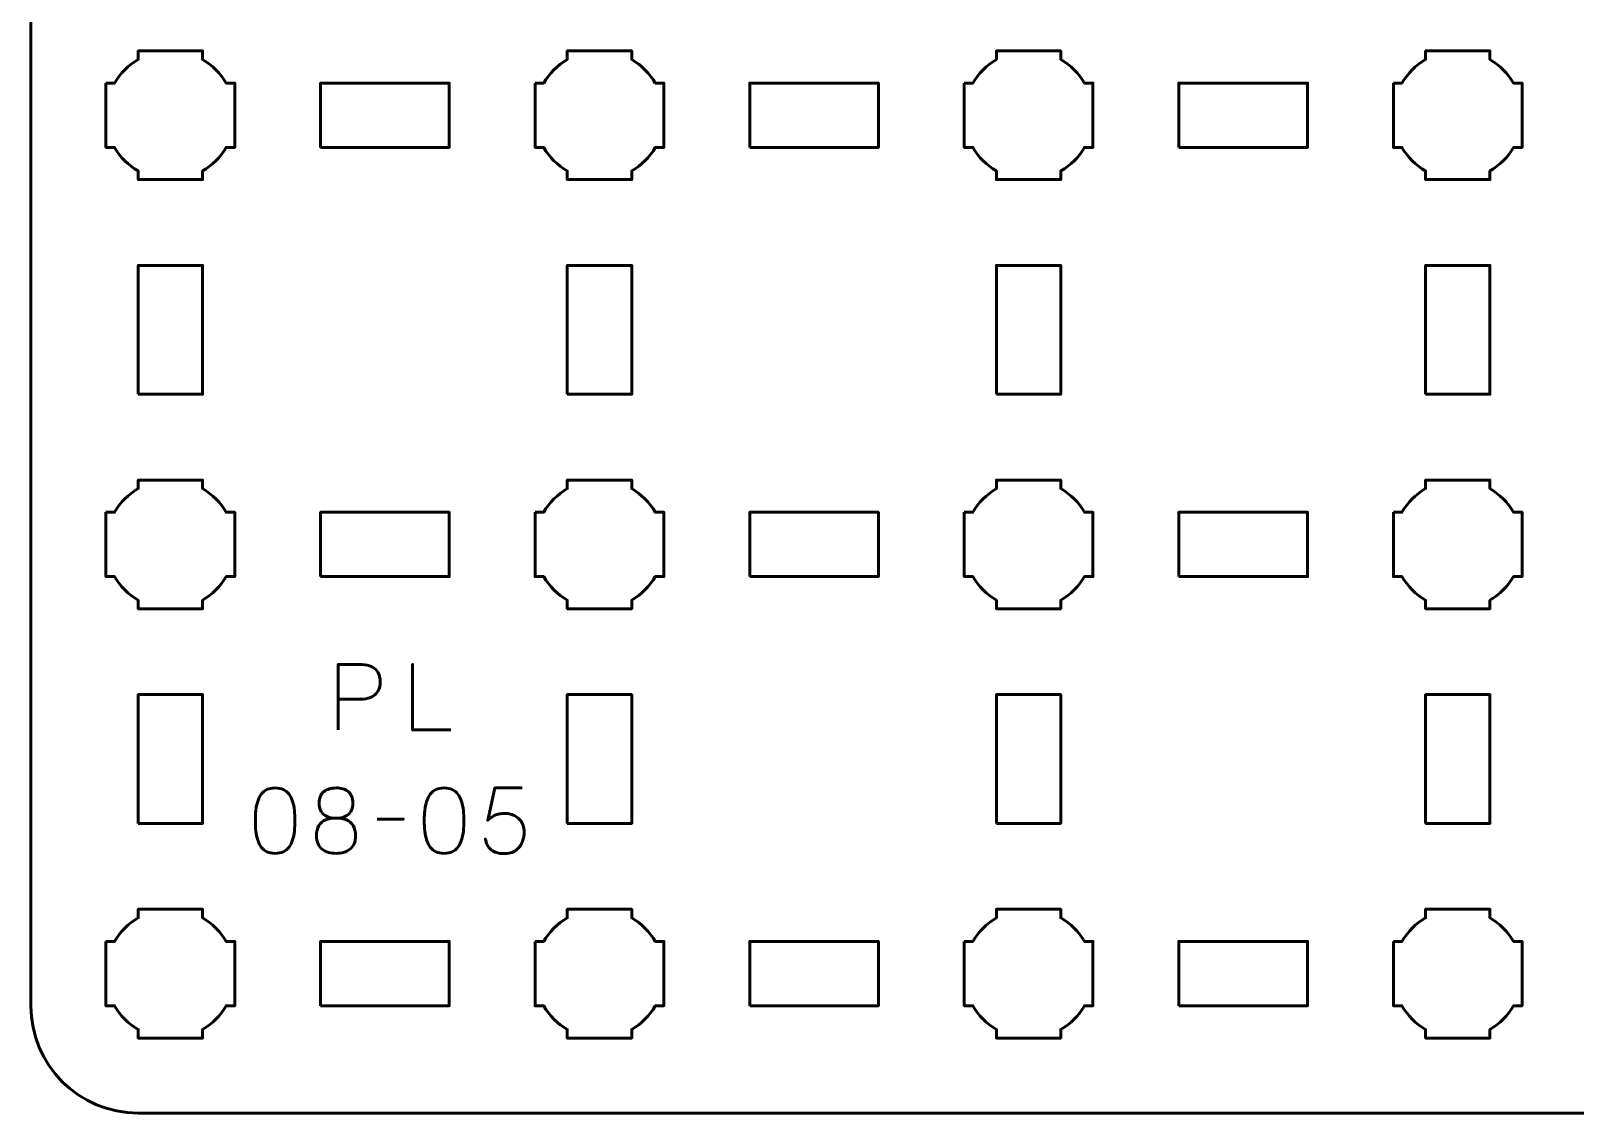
# Model space of a CAD drawing. Header units: centimetres. Extents: x -18.1 to -2.9, y -19.5 to -10.2.
# Drawn here: x -18.15 to -10.95, y -19.5 to -14.46 of the extents above; entities that cross this region are included whole.
import ezdxf

# ---------------------------------------------------------------- set-up
doc = ezdxf.new("R2010")
doc.units = ezdxf.units.CM
doc.header["$MEASUREMENT"] = 0
doc.layers.add('Layer 1', color=7, linetype='Continuous')

msp = doc.modelspace()

# ---------------------------------------------------------------- linework, layer by layer
at = {"layer": 'Layer 1', "color": 250, "lineweight": 53}
for points in [[(-16.8, -15), (-16.2, -15), (-16.2, -14.7), (-16.8, -14.7), (-16.8, -15)], [(-14.8, -15), (-14.2, -15), (-14.2, -14.7), (-14.8, -14.7), (-14.8, -15)], [(-12.8, -15), (-12.2, -15), (-12.2, -14.7), (-12.8, -14.7), (-12.8, -15)], [(-17.65, -16.15), (-17.35, -16.15), (-17.35, -15.55), (-17.65, -15.55), (-17.65, -16.15)], [(-15.65, -16.15), (-15.35, -16.15), (-15.35, -15.55), (-15.65, -15.55), (-15.65, -16.15)], [(-13.65, -16.15), (-13.35, -16.15), (-13.35, -15.55), (-13.65, -15.55), (-13.65, -16.15)], [(-11.65, -16.15), (-11.35, -16.15), (-11.35, -15.55), (-11.65, -15.55), (-11.65, -16.15)], [(-16.8, -17), (-16.2, -17), (-16.2, -16.7), (-16.8, -16.7), (-16.8, -17)], [(-14.8, -17), (-14.2, -17), (-14.2, -16.7), (-14.8, -16.7), (-14.8, -17)], [(-12.8, -17), (-12.2, -17), (-12.2, -16.7), (-12.8, -16.7), (-12.8, -17)], [(-17.65, -18.15), (-17.35, -18.15), (-17.35, -17.55), (-17.65, -17.55), (-17.65, -18.15)], [(-15.65, -18.15), (-15.35, -18.15), (-15.35, -17.55), (-15.65, -17.55), (-15.65, -18.15)], [(-13.65, -18.15), (-13.35, -18.15), (-13.35, -17.55), (-13.65, -17.55), (-13.65, -18.15)], [(-11.65, -18.15), (-11.35, -18.15), (-11.35, -17.55), (-11.65, -17.55), (-11.65, -18.15)], [(-16.8, -19), (-16.2, -19), (-16.2, -18.7), (-16.8, -18.7), (-16.8, -19)], [(-14.8, -19), (-14.2, -19), (-14.2, -18.7), (-14.8, -18.7), (-14.8, -19)], [(-12.8, -19), (-12.2, -19), (-12.2, -18.7), (-12.8, -18.7), (-12.8, -19)]]:
    msp.add_lwpolyline(points, close=True, dxfattribs=at)
msp.add_open_spline([(-18.15, -19), (-18.15, -19), (-18.15, -10.7), (-18.15, -10.7), (-18.15, -10.7), (-18.15, -10.42391), (-17.92609, -10.2), (-17.65, -10.2), (-17.65, -10.2), (-17.65, -10.2), (-3.35, -10.2), (-3.35, -10.2), (-3.35, -10.2), (-3.07391, -10.2), (-2.85, -10.42391), (-2.85, -10.7), (-2.85, -10.7), (-2.85, -10.7), (-2.85, -19), (-2.85, -19), (-2.85, -19), (-2.85, -19.27609), (-3.07391, -19.5), (-3.35, -19.5), (-3.35, -19.5), (-3.35, -19.5), (-17.65, -19.5), (-17.65, -19.5), (-17.65, -19.5), (-17.92609, -19.5), (-18.15, -19.27609), (-18.15, -19)], degree=3, knots=[0, 0, 0, 0, 0.125, 0.125, 0.125, 0.125, 0.25, 0.25, 0.25, 0.25, 0.375, 0.375, 0.375, 0.375, 0.5, 0.5, 0.5, 0.5, 0.625, 0.625, 0.625, 0.625, 0.75, 0.75, 0.75, 0.75, 0.875, 0.875, 0.875, 0.875, 1, 1, 1, 1], dxfattribs=at)
at = {"layer": 'Layer 1', "lineweight": 53}
for points in [[(-17.8, -14.7), (-17.8, -14.7), (-17.75985, -14.7), (-17.75985, -14.7), (-17.75985, -14.7), (-17.7335, -14.65447), (-17.69553, -14.6165), (-17.65, -14.59015), (-17.65, -14.59015), (-17.65, -14.59015), (-17.65, -14.55), (-17.65, -14.55), (-17.65, -14.55), (-17.65, -14.55), (-17.5, -14.55), (-17.5, -14.55), (-17.5, -14.55), (-17.5, -14.55), (-17.35, -14.55), (-17.35, -14.55), (-17.35, -14.55), (-17.35, -14.55), (-17.35, -14.59015), (-17.35, -14.59015), (-17.35, -14.59015), (-17.30447, -14.6165), (-17.2665, -14.65447), (-17.24015, -14.7), (-17.24015, -14.7), (-17.24015, -14.7), (-17.2, -14.7), (-17.2, -14.7), (-17.2, -14.7), (-17.2, -14.7), (-17.2, -14.85), (-17.2, -14.85), (-17.2, -14.85), (-17.2, -14.85), (-17.2, -15), (-17.2, -15), (-17.2, -15), (-17.2, -15), (-17.24015, -15), (-17.24015, -15), (-17.24015, -15), (-17.2665, -15.04553), (-17.30447, -15.0835), (-17.35, -15.10985), (-17.35, -15.10985), (-17.35, -15.10985), (-17.35, -15.15), (-17.35, -15.15), (-17.35, -15.15), (-17.35, -15.15), (-17.5, -15.15), (-17.5, -15.15), (-17.5, -15.15), (-17.5, -15.15), (-17.65, -15.15), (-17.65, -15.15), (-17.65, -15.15), (-17.65, -15.15), (-17.65, -15.10985), (-17.65, -15.10985), (-17.65, -15.10985), (-17.69553, -15.0835), (-17.7335, -15.04553), (-17.75985, -15), (-17.75985, -15), (-17.75985, -15), (-17.8, -15), (-17.8, -15), (-17.8, -15), (-17.8, -15), (-17.8, -14.85), (-17.8, -14.85), (-17.8, -14.85), (-17.8, -14.85), (-17.8, -14.7), (-17.8, -14.7)], [(-15.8, -14.7), (-15.8, -14.7), (-15.75985, -14.7), (-15.75985, -14.7), (-15.75985, -14.7), (-15.7335, -14.65447), (-15.69553, -14.6165), (-15.65, -14.59015), (-15.65, -14.59015), (-15.65, -14.59015), (-15.65, -14.55), (-15.65, -14.55), (-15.65, -14.55), (-15.65, -14.55), (-15.5, -14.55), (-15.5, -14.55), (-15.5, -14.55), (-15.5, -14.55), (-15.35, -14.55), (-15.35, -14.55), (-15.35, -14.55), (-15.35, -14.55), (-15.35, -14.59015), (-15.35, -14.59015), (-15.35, -14.59015), (-15.30447, -14.6165), (-15.2665, -14.65447), (-15.24015, -14.7), (-15.24015, -14.7), (-15.24015, -14.7), (-15.2, -14.7), (-15.2, -14.7), (-15.2, -14.7), (-15.2, -14.7), (-15.2, -14.85), (-15.2, -14.85), (-15.2, -14.85), (-15.2, -14.85), (-15.2, -15), (-15.2, -15), (-15.2, -15), (-15.2, -15), (-15.24015, -15), (-15.24015, -15), (-15.24015, -15), (-15.2665, -15.04553), (-15.30447, -15.0835), (-15.35, -15.10985), (-15.35, -15.10985), (-15.35, -15.10985), (-15.35, -15.15), (-15.35, -15.15), (-15.35, -15.15), (-15.35, -15.15), (-15.5, -15.15), (-15.5, -15.15), (-15.5, -15.15), (-15.5, -15.15), (-15.65, -15.15), (-15.65, -15.15), (-15.65, -15.15), (-15.65, -15.15), (-15.65, -15.10985), (-15.65, -15.10985), (-15.65, -15.10985), (-15.69553, -15.0835), (-15.7335, -15.04553), (-15.75985, -15), (-15.75985, -15), (-15.75985, -15), (-15.8, -15), (-15.8, -15), (-15.8, -15), (-15.8, -15), (-15.8, -14.85), (-15.8, -14.85), (-15.8, -14.85), (-15.8, -14.85), (-15.8, -14.7), (-15.8, -14.7)], [(-13.8, -14.7), (-13.8, -14.7), (-13.75985, -14.7), (-13.75985, -14.7), (-13.75985, -14.7), (-13.7335, -14.65447), (-13.69553, -14.6165), (-13.65, -14.59015), (-13.65, -14.59015), (-13.65, -14.59015), (-13.65, -14.55), (-13.65, -14.55), (-13.65, -14.55), (-13.65, -14.55), (-13.5, -14.55), (-13.5, -14.55), (-13.5, -14.55), (-13.5, -14.55), (-13.35, -14.55), (-13.35, -14.55), (-13.35, -14.55), (-13.35, -14.55), (-13.35, -14.59015), (-13.35, -14.59015), (-13.35, -14.59015), (-13.30447, -14.6165), (-13.2665, -14.65447), (-13.24015, -14.7), (-13.24015, -14.7), (-13.24015, -14.7), (-13.2, -14.7), (-13.2, -14.7), (-13.2, -14.7), (-13.2, -14.7), (-13.2, -14.85), (-13.2, -14.85), (-13.2, -14.85), (-13.2, -14.85), (-13.2, -15), (-13.2, -15), (-13.2, -15), (-13.2, -15), (-13.24015, -15), (-13.24015, -15), (-13.24015, -15), (-13.2665, -15.04553), (-13.30447, -15.0835), (-13.35, -15.10985), (-13.35, -15.10985), (-13.35, -15.10985), (-13.35, -15.15), (-13.35, -15.15), (-13.35, -15.15), (-13.35, -15.15), (-13.5, -15.15), (-13.5, -15.15), (-13.5, -15.15), (-13.5, -15.15), (-13.65, -15.15), (-13.65, -15.15), (-13.65, -15.15), (-13.65, -15.15), (-13.65, -15.10985), (-13.65, -15.10985), (-13.65, -15.10985), (-13.69553, -15.0835), (-13.7335, -15.04553), (-13.75985, -15), (-13.75985, -15), (-13.75985, -15), (-13.8, -15), (-13.8, -15), (-13.8, -15), (-13.8, -15), (-13.8, -14.85), (-13.8, -14.85), (-13.8, -14.85), (-13.8, -14.85), (-13.8, -14.7), (-13.8, -14.7)], [(-11.8, -14.7), (-11.8, -14.7), (-11.75985, -14.7), (-11.75985, -14.7), (-11.75985, -14.7), (-11.7335, -14.65447), (-11.69553, -14.6165), (-11.65, -14.59015), (-11.65, -14.59015), (-11.65, -14.59015), (-11.65, -14.55), (-11.65, -14.55), (-11.65, -14.55), (-11.65, -14.55), (-11.5, -14.55), (-11.5, -14.55), (-11.5, -14.55), (-11.5, -14.55), (-11.35, -14.55), (-11.35, -14.55), (-11.35, -14.55), (-11.35, -14.55), (-11.35, -14.59015), (-11.35, -14.59015), (-11.35, -14.59015), (-11.30447, -14.6165), (-11.2665, -14.65447), (-11.24015, -14.7), (-11.24015, -14.7), (-11.24015, -14.7), (-11.2, -14.7), (-11.2, -14.7), (-11.2, -14.7), (-11.2, -14.7), (-11.2, -14.85), (-11.2, -14.85), (-11.2, -14.85), (-11.2, -14.85), (-11.2, -15), (-11.2, -15), (-11.2, -15), (-11.2, -15), (-11.24015, -15), (-11.24015, -15), (-11.24015, -15), (-11.2665, -15.04553), (-11.30447, -15.0835), (-11.35, -15.10985), (-11.35, -15.10985), (-11.35, -15.10985), (-11.35, -15.15), (-11.35, -15.15), (-11.35, -15.15), (-11.35, -15.15), (-11.5, -15.15), (-11.5, -15.15), (-11.5, -15.15), (-11.5, -15.15), (-11.65, -15.15), (-11.65, -15.15), (-11.65, -15.15), (-11.65, -15.15), (-11.65, -15.10985), (-11.65, -15.10985), (-11.65, -15.10985), (-11.69553, -15.0835), (-11.7335, -15.04553), (-11.75985, -15), (-11.75985, -15), (-11.75985, -15), (-11.8, -15), (-11.8, -15), (-11.8, -15), (-11.8, -15), (-11.8, -14.85), (-11.8, -14.85), (-11.8, -14.85), (-11.8, -14.85), (-11.8, -14.7), (-11.8, -14.7)], [(-17.8, -16.7), (-17.8, -16.7), (-17.75985, -16.7), (-17.75985, -16.7), (-17.75985, -16.7), (-17.7335, -16.65447), (-17.69553, -16.6165), (-17.65, -16.59015), (-17.65, -16.59015), (-17.65, -16.59015), (-17.65, -16.55), (-17.65, -16.55), (-17.65, -16.55), (-17.65, -16.55), (-17.5, -16.55), (-17.5, -16.55), (-17.5, -16.55), (-17.5, -16.55), (-17.35, -16.55), (-17.35, -16.55), (-17.35, -16.55), (-17.35, -16.55), (-17.35, -16.59015), (-17.35, -16.59015), (-17.35, -16.59015), (-17.30447, -16.6165), (-17.2665, -16.65447), (-17.24015, -16.7), (-17.24015, -16.7), (-17.24015, -16.7), (-17.2, -16.7), (-17.2, -16.7), (-17.2, -16.7), (-17.2, -16.7), (-17.2, -16.85), (-17.2, -16.85), (-17.2, -16.85), (-17.2, -16.85), (-17.2, -17), (-17.2, -17), (-17.2, -17), (-17.2, -17), (-17.24015, -17), (-17.24015, -17), (-17.24015, -17), (-17.2665, -17.04553), (-17.30447, -17.0835), (-17.35, -17.10985), (-17.35, -17.10985), (-17.35, -17.10985), (-17.35, -17.15), (-17.35, -17.15), (-17.35, -17.15), (-17.35, -17.15), (-17.5, -17.15), (-17.5, -17.15), (-17.5, -17.15), (-17.5, -17.15), (-17.65, -17.15), (-17.65, -17.15), (-17.65, -17.15), (-17.65, -17.15), (-17.65, -17.10985), (-17.65, -17.10985), (-17.65, -17.10985), (-17.69553, -17.0835), (-17.7335, -17.04553), (-17.75985, -17), (-17.75985, -17), (-17.75985, -17), (-17.8, -17), (-17.8, -17), (-17.8, -17), (-17.8, -17), (-17.8, -16.85), (-17.8, -16.85), (-17.8, -16.85), (-17.8, -16.85), (-17.8, -16.7), (-17.8, -16.7)], [(-15.8, -16.7), (-15.8, -16.7), (-15.75985, -16.7), (-15.75985, -16.7), (-15.75985, -16.7), (-15.7335, -16.65447), (-15.69553, -16.6165), (-15.65, -16.59015), (-15.65, -16.59015), (-15.65, -16.59015), (-15.65, -16.55), (-15.65, -16.55), (-15.65, -16.55), (-15.65, -16.55), (-15.5, -16.55), (-15.5, -16.55), (-15.5, -16.55), (-15.5, -16.55), (-15.35, -16.55), (-15.35, -16.55), (-15.35, -16.55), (-15.35, -16.55), (-15.35, -16.59015), (-15.35, -16.59015), (-15.35, -16.59015), (-15.30447, -16.6165), (-15.2665, -16.65447), (-15.24015, -16.7), (-15.24015, -16.7), (-15.24015, -16.7), (-15.2, -16.7), (-15.2, -16.7), (-15.2, -16.7), (-15.2, -16.7), (-15.2, -16.85), (-15.2, -16.85), (-15.2, -16.85), (-15.2, -16.85), (-15.2, -17), (-15.2, -17), (-15.2, -17), (-15.2, -17), (-15.24015, -17), (-15.24015, -17), (-15.24015, -17), (-15.2665, -17.04553), (-15.30447, -17.0835), (-15.35, -17.10985), (-15.35, -17.10985), (-15.35, -17.10985), (-15.35, -17.15), (-15.35, -17.15), (-15.35, -17.15), (-15.35, -17.15), (-15.5, -17.15), (-15.5, -17.15), (-15.5, -17.15), (-15.5, -17.15), (-15.65, -17.15), (-15.65, -17.15), (-15.65, -17.15), (-15.65, -17.15), (-15.65, -17.10985), (-15.65, -17.10985), (-15.65, -17.10985), (-15.69553, -17.0835), (-15.7335, -17.04553), (-15.75985, -17), (-15.75985, -17), (-15.75985, -17), (-15.8, -17), (-15.8, -17), (-15.8, -17), (-15.8, -17), (-15.8, -16.85), (-15.8, -16.85), (-15.8, -16.85), (-15.8, -16.85), (-15.8, -16.7), (-15.8, -16.7)], [(-13.8, -16.7), (-13.8, -16.7), (-13.75985, -16.7), (-13.75985, -16.7), (-13.75985, -16.7), (-13.7335, -16.65447), (-13.69553, -16.6165), (-13.65, -16.59015), (-13.65, -16.59015), (-13.65, -16.59015), (-13.65, -16.55), (-13.65, -16.55), (-13.65, -16.55), (-13.65, -16.55), (-13.5, -16.55), (-13.5, -16.55), (-13.5, -16.55), (-13.5, -16.55), (-13.35, -16.55), (-13.35, -16.55), (-13.35, -16.55), (-13.35, -16.55), (-13.35, -16.59015), (-13.35, -16.59015), (-13.35, -16.59015), (-13.30447, -16.6165), (-13.2665, -16.65447), (-13.24015, -16.7), (-13.24015, -16.7), (-13.24015, -16.7), (-13.2, -16.7), (-13.2, -16.7), (-13.2, -16.7), (-13.2, -16.7), (-13.2, -16.85), (-13.2, -16.85), (-13.2, -16.85), (-13.2, -16.85), (-13.2, -17), (-13.2, -17), (-13.2, -17), (-13.2, -17), (-13.24015, -17), (-13.24015, -17), (-13.24015, -17), (-13.2665, -17.04553), (-13.30447, -17.0835), (-13.35, -17.10985), (-13.35, -17.10985), (-13.35, -17.10985), (-13.35, -17.15), (-13.35, -17.15), (-13.35, -17.15), (-13.35, -17.15), (-13.5, -17.15), (-13.5, -17.15), (-13.5, -17.15), (-13.5, -17.15), (-13.65, -17.15), (-13.65, -17.15), (-13.65, -17.15), (-13.65, -17.15), (-13.65, -17.10985), (-13.65, -17.10985), (-13.65, -17.10985), (-13.69553, -17.0835), (-13.7335, -17.04553), (-13.75985, -17), (-13.75985, -17), (-13.75985, -17), (-13.8, -17), (-13.8, -17), (-13.8, -17), (-13.8, -17), (-13.8, -16.85), (-13.8, -16.85), (-13.8, -16.85), (-13.8, -16.85), (-13.8, -16.7), (-13.8, -16.7)], [(-11.8, -16.7), (-11.8, -16.7), (-11.75985, -16.7), (-11.75985, -16.7), (-11.75985, -16.7), (-11.7335, -16.65447), (-11.69553, -16.6165), (-11.65, -16.59015), (-11.65, -16.59015), (-11.65, -16.59015), (-11.65, -16.55), (-11.65, -16.55), (-11.65, -16.55), (-11.65, -16.55), (-11.5, -16.55), (-11.5, -16.55), (-11.5, -16.55), (-11.5, -16.55), (-11.35, -16.55), (-11.35, -16.55), (-11.35, -16.55), (-11.35, -16.55), (-11.35, -16.59015), (-11.35, -16.59015), (-11.35, -16.59015), (-11.30447, -16.6165), (-11.2665, -16.65447), (-11.24015, -16.7), (-11.24015, -16.7), (-11.24015, -16.7), (-11.2, -16.7), (-11.2, -16.7), (-11.2, -16.7), (-11.2, -16.7), (-11.2, -16.85), (-11.2, -16.85), (-11.2, -16.85), (-11.2, -16.85), (-11.2, -17), (-11.2, -17), (-11.2, -17), (-11.2, -17), (-11.24015, -17), (-11.24015, -17), (-11.24015, -17), (-11.2665, -17.04553), (-11.30447, -17.0835), (-11.35, -17.10985), (-11.35, -17.10985), (-11.35, -17.10985), (-11.35, -17.15), (-11.35, -17.15), (-11.35, -17.15), (-11.35, -17.15), (-11.5, -17.15), (-11.5, -17.15), (-11.5, -17.15), (-11.5, -17.15), (-11.65, -17.15), (-11.65, -17.15), (-11.65, -17.15), (-11.65, -17.15), (-11.65, -17.10985), (-11.65, -17.10985), (-11.65, -17.10985), (-11.69553, -17.0835), (-11.7335, -17.04553), (-11.75985, -17), (-11.75985, -17), (-11.75985, -17), (-11.8, -17), (-11.8, -17), (-11.8, -17), (-11.8, -17), (-11.8, -16.85), (-11.8, -16.85), (-11.8, -16.85), (-11.8, -16.85), (-11.8, -16.7), (-11.8, -16.7)], [(-17.8, -18.7), (-17.8, -18.7), (-17.75985, -18.7), (-17.75985, -18.7), (-17.75985, -18.7), (-17.7335, -18.65447), (-17.69553, -18.6165), (-17.65, -18.59015), (-17.65, -18.59015), (-17.65, -18.59015), (-17.65, -18.55), (-17.65, -18.55), (-17.65, -18.55), (-17.65, -18.55), (-17.5, -18.55), (-17.5, -18.55), (-17.5, -18.55), (-17.5, -18.55), (-17.35, -18.55), (-17.35, -18.55), (-17.35, -18.55), (-17.35, -18.55), (-17.35, -18.59015), (-17.35, -18.59015), (-17.35, -18.59015), (-17.30447, -18.6165), (-17.2665, -18.65447), (-17.24015, -18.7), (-17.24015, -18.7), (-17.24015, -18.7), (-17.2, -18.7), (-17.2, -18.7), (-17.2, -18.7), (-17.2, -18.7), (-17.2, -18.85), (-17.2, -18.85), (-17.2, -18.85), (-17.2, -18.85), (-17.2, -19), (-17.2, -19), (-17.2, -19), (-17.2, -19), (-17.24015, -19), (-17.24015, -19), (-17.24015, -19), (-17.2665, -19.04553), (-17.30447, -19.0835), (-17.35, -19.10985), (-17.35, -19.10985), (-17.35, -19.10985), (-17.35, -19.15), (-17.35, -19.15), (-17.35, -19.15), (-17.35, -19.15), (-17.5, -19.15), (-17.5, -19.15), (-17.5, -19.15), (-17.5, -19.15), (-17.65, -19.15), (-17.65, -19.15), (-17.65, -19.15), (-17.65, -19.15), (-17.65, -19.10985), (-17.65, -19.10985), (-17.65, -19.10985), (-17.69553, -19.0835), (-17.7335, -19.04553), (-17.75985, -19), (-17.75985, -19), (-17.75985, -19), (-17.8, -19), (-17.8, -19), (-17.8, -19), (-17.8, -19), (-17.8, -18.85), (-17.8, -18.85), (-17.8, -18.85), (-17.8, -18.85), (-17.8, -18.7), (-17.8, -18.7)], [(-15.8, -18.7), (-15.8, -18.7), (-15.75985, -18.7), (-15.75985, -18.7), (-15.75985, -18.7), (-15.7335, -18.65447), (-15.69553, -18.6165), (-15.65, -18.59015), (-15.65, -18.59015), (-15.65, -18.59015), (-15.65, -18.55), (-15.65, -18.55), (-15.65, -18.55), (-15.65, -18.55), (-15.5, -18.55), (-15.5, -18.55), (-15.5, -18.55), (-15.5, -18.55), (-15.35, -18.55), (-15.35, -18.55), (-15.35, -18.55), (-15.35, -18.55), (-15.35, -18.59015), (-15.35, -18.59015), (-15.35, -18.59015), (-15.30447, -18.6165), (-15.2665, -18.65447), (-15.24015, -18.7), (-15.24015, -18.7), (-15.24015, -18.7), (-15.2, -18.7), (-15.2, -18.7), (-15.2, -18.7), (-15.2, -18.7), (-15.2, -18.85), (-15.2, -18.85), (-15.2, -18.85), (-15.2, -18.85), (-15.2, -19), (-15.2, -19), (-15.2, -19), (-15.2, -19), (-15.24015, -19), (-15.24015, -19), (-15.24015, -19), (-15.2665, -19.04553), (-15.30447, -19.0835), (-15.35, -19.10985), (-15.35, -19.10985), (-15.35, -19.10985), (-15.35, -19.15), (-15.35, -19.15), (-15.35, -19.15), (-15.35, -19.15), (-15.5, -19.15), (-15.5, -19.15), (-15.5, -19.15), (-15.5, -19.15), (-15.65, -19.15), (-15.65, -19.15), (-15.65, -19.15), (-15.65, -19.15), (-15.65, -19.10985), (-15.65, -19.10985), (-15.65, -19.10985), (-15.69553, -19.0835), (-15.7335, -19.04553), (-15.75985, -19), (-15.75985, -19), (-15.75985, -19), (-15.8, -19), (-15.8, -19), (-15.8, -19), (-15.8, -19), (-15.8, -18.85), (-15.8, -18.85), (-15.8, -18.85), (-15.8, -18.85), (-15.8, -18.7), (-15.8, -18.7)], [(-13.8, -18.7), (-13.8, -18.7), (-13.75985, -18.7), (-13.75985, -18.7), (-13.75985, -18.7), (-13.7335, -18.65447), (-13.69553, -18.6165), (-13.65, -18.59015), (-13.65, -18.59015), (-13.65, -18.59015), (-13.65, -18.55), (-13.65, -18.55), (-13.65, -18.55), (-13.65, -18.55), (-13.5, -18.55), (-13.5, -18.55), (-13.5, -18.55), (-13.5, -18.55), (-13.35, -18.55), (-13.35, -18.55), (-13.35, -18.55), (-13.35, -18.55), (-13.35, -18.59015), (-13.35, -18.59015), (-13.35, -18.59015), (-13.30447, -18.6165), (-13.2665, -18.65447), (-13.24015, -18.7), (-13.24015, -18.7), (-13.24015, -18.7), (-13.2, -18.7), (-13.2, -18.7), (-13.2, -18.7), (-13.2, -18.7), (-13.2, -18.85), (-13.2, -18.85), (-13.2, -18.85), (-13.2, -18.85), (-13.2, -19), (-13.2, -19), (-13.2, -19), (-13.2, -19), (-13.24015, -19), (-13.24015, -19), (-13.24015, -19), (-13.2665, -19.04553), (-13.30447, -19.0835), (-13.35, -19.10985), (-13.35, -19.10985), (-13.35, -19.10985), (-13.35, -19.15), (-13.35, -19.15), (-13.35, -19.15), (-13.35, -19.15), (-13.5, -19.15), (-13.5, -19.15), (-13.5, -19.15), (-13.5, -19.15), (-13.65, -19.15), (-13.65, -19.15), (-13.65, -19.15), (-13.65, -19.15), (-13.65, -19.10985), (-13.65, -19.10985), (-13.65, -19.10985), (-13.69553, -19.0835), (-13.7335, -19.04553), (-13.75985, -19), (-13.75985, -19), (-13.75985, -19), (-13.8, -19), (-13.8, -19), (-13.8, -19), (-13.8, -19), (-13.8, -18.85), (-13.8, -18.85), (-13.8, -18.85), (-13.8, -18.85), (-13.8, -18.7), (-13.8, -18.7)], [(-11.8, -18.7), (-11.8, -18.7), (-11.75985, -18.7), (-11.75985, -18.7), (-11.75985, -18.7), (-11.7335, -18.65447), (-11.69553, -18.6165), (-11.65, -18.59015), (-11.65, -18.59015), (-11.65, -18.59015), (-11.65, -18.55), (-11.65, -18.55), (-11.65, -18.55), (-11.65, -18.55), (-11.5, -18.55), (-11.5, -18.55), (-11.5, -18.55), (-11.5, -18.55), (-11.35, -18.55), (-11.35, -18.55), (-11.35, -18.55), (-11.35, -18.55), (-11.35, -18.59015), (-11.35, -18.59015), (-11.35, -18.59015), (-11.30447, -18.6165), (-11.2665, -18.65447), (-11.24015, -18.7), (-11.24015, -18.7), (-11.24015, -18.7), (-11.2, -18.7), (-11.2, -18.7), (-11.2, -18.7), (-11.2, -18.7), (-11.2, -18.85), (-11.2, -18.85), (-11.2, -18.85), (-11.2, -18.85), (-11.2, -19), (-11.2, -19), (-11.2, -19), (-11.2, -19), (-11.24015, -19), (-11.24015, -19), (-11.24015, -19), (-11.2665, -19.04553), (-11.30447, -19.0835), (-11.35, -19.10985), (-11.35, -19.10985), (-11.35, -19.10985), (-11.35, -19.15), (-11.35, -19.15), (-11.35, -19.15), (-11.35, -19.15), (-11.5, -19.15), (-11.5, -19.15), (-11.5, -19.15), (-11.5, -19.15), (-11.65, -19.15), (-11.65, -19.15), (-11.65, -19.15), (-11.65, -19.15), (-11.65, -19.10985), (-11.65, -19.10985), (-11.65, -19.10985), (-11.69553, -19.0835), (-11.7335, -19.04553), (-11.75985, -19), (-11.75985, -19), (-11.75985, -19), (-11.8, -19), (-11.8, -19), (-11.8, -19), (-11.8, -19), (-11.8, -18.85), (-11.8, -18.85), (-11.8, -18.85), (-11.8, -18.85), (-11.8, -18.7), (-11.8, -18.7)]]:
    msp.add_open_spline(points, degree=3, knots=[0, 0, 0, 0, 0.05, 0.05, 0.05, 0.05, 0.1, 0.1, 0.1, 0.1, 0.15, 0.15, 0.15, 0.15, 0.2, 0.2, 0.2, 0.2, 0.25, 0.25, 0.25, 0.25, 0.3, 0.3, 0.3, 0.3, 0.35, 0.35, 0.35, 0.35, 0.4, 0.4, 0.4, 0.4, 0.45, 0.45, 0.45, 0.45, 0.5, 0.5, 0.5, 0.5, 0.55, 0.55, 0.55, 0.55, 0.6, 0.6, 0.6, 0.6, 0.65, 0.65, 0.65, 0.65, 0.7, 0.7, 0.7, 0.7, 0.75, 0.75, 0.75, 0.75, 0.8, 0.8, 0.8, 0.8, 0.85, 0.85, 0.85, 0.85, 0.9, 0.9, 0.9, 0.9, 0.95, 0.95, 0.95, 0.95, 1, 1, 1, 1], dxfattribs=at)
at = {"layer": 'Layer 1', "color": 5, "lineweight": 53}
for points, knots in [([(-16.71763, -17.71432), (-16.71763, -17.71432), (-16.71763, -17.4091), (-16.71763, -17.4091), (-16.71763, -17.4091), (-16.71763, -17.4091), (-16.62026, -17.4091), (-16.62026, -17.4091), (-16.62026, -17.4091), (-16.60079, -17.40917), (-16.58478, -17.41136), (-16.57215, -17.41559), (-16.57215, -17.41559), (-16.55959, -17.41975), (-16.54971, -17.42554), (-16.54258, -17.43288), (-16.54258, -17.43288), (-16.53546, -17.44014), (-16.53038, -17.44847), (-16.52727, -17.45785), (-16.52727, -17.45785), (-16.52424, -17.46724), (-16.52248, -17.47704), (-16.52205, -17.48742), (-16.52205, -17.48742), (-16.52156, -17.49779), (-16.52276, -17.50795), (-16.52558, -17.51782), (-16.52558, -17.51782), (-16.52847, -17.5277), (-16.53334, -17.53666), (-16.54033, -17.54471), (-16.54033, -17.54471), (-16.54724, -17.55275), (-16.55662, -17.55917), (-16.56841, -17.5639), (-16.56841, -17.5639), (-16.58019, -17.56869), (-16.59479, -17.57109), (-16.61222, -17.57123), (-16.61222, -17.57123), (-16.61222, -17.57123), (-16.71763, -17.57123), (-16.71763, -17.57123), (-16.71763, -17.57123), (-16.71763, -17.57123), (-16.61222, -17.57123), (-16.61222, -17.57123), (-16.61222, -17.57123), (-16.59515, -17.57109), (-16.58068, -17.56869), (-16.56897, -17.5639), (-16.56897, -17.5639), (-16.55719, -17.55917), (-16.5478, -17.55275), (-16.54075, -17.54471), (-16.54075, -17.54471), (-16.53376, -17.53666), (-16.52875, -17.5277), (-16.52579, -17.51782), (-16.52579, -17.51782), (-16.52283, -17.50795), (-16.52156, -17.49779), (-16.52205, -17.48742), (-16.52205, -17.48742), (-16.52248, -17.47704), (-16.52424, -17.46724), (-16.52741, -17.45785), (-16.52741, -17.45785), (-16.53052, -17.44847), (-16.53574, -17.44014), (-16.54287, -17.43288), (-16.54287, -17.43288), (-16.55006, -17.42554), (-16.55994, -17.41975), (-16.5725, -17.41559), (-16.5725, -17.41559), (-16.58513, -17.41136), (-16.601, -17.40917), (-16.62026, -17.4091), (-16.62026, -17.4091), (-16.62026, -17.4091), (-16.71763, -17.4091), (-16.71763, -17.4091), (-16.71763, -17.4091), (-16.71763, -17.4091), (-16.71763, -17.71432), (-16.71763, -17.71432)], [0, 0, 0, 0, 0.0454545, 0.0454545, 0.0454545, 0.0454545, 0.0909091, 0.0909091, 0.0909091, 0.0909091, 0.1363636, 0.1363636, 0.1363636, 0.1363636, 0.1818182, 0.1818182, 0.1818182, 0.1818182, 0.2272727, 0.2272727, 0.2272727, 0.2272727, 0.2727273, 0.2727273, 0.2727273, 0.2727273, 0.3181818, 0.3181818, 0.3181818, 0.3181818, 0.3636364, 0.3636364, 0.3636364, 0.3636364, 0.4090909, 0.4090909, 0.4090909, 0.4090909, 0.4545455, 0.4545455, 0.4545455, 0.4545455, 0.5, 0.5, 0.5, 0.5, 0.5454545, 0.5454545, 0.5454545, 0.5454545, 0.5909091, 0.5909091, 0.5909091, 0.5909091, 0.6363636, 0.6363636, 0.6363636, 0.6363636, 0.6818182, 0.6818182, 0.6818182, 0.6818182, 0.7272727, 0.7272727, 0.7272727, 0.7272727, 0.7727273, 0.7727273, 0.7727273, 0.7727273, 0.8181818, 0.8181818, 0.8181818, 0.8181818, 0.8636364, 0.8636364, 0.8636364, 0.8636364, 0.9090909, 0.9090909, 0.9090909, 0.9090909, 0.9545455, 0.9545455, 0.9545455, 0.9545455, 1, 1, 1, 1]), ([(-16.19313, -17.71432), (-16.19313, -17.71432), (-16.37135, -17.71432), (-16.37135, -17.71432), (-16.37135, -17.71432), (-16.37135, -17.71432), (-16.37135, -17.4091), (-16.37135, -17.4091), (-16.37135, -17.4091), (-16.37135, -17.4091), (-16.37135, -17.71432), (-16.37135, -17.71432), (-16.37135, -17.71432), (-16.37135, -17.71432), (-16.19313, -17.71432), (-16.19313, -17.71432)], [0, 0, 0, 0, 0.25, 0.25, 0.25, 0.25, 0.5, 0.5, 0.5, 0.5, 0.75, 0.75, 0.75, 0.75, 1, 1, 1, 1]), ([(-17.01163, -18.28963), (-16.99682, -18.28956), (-16.98405, -18.28695), (-16.97339, -18.28187), (-16.97339, -18.28187), (-16.96281, -18.27679), (-16.95399, -18.26952), (-16.94694, -18.26028), (-16.94694, -18.26028), (-16.93995, -18.25097), (-16.93445, -18.23996), (-16.93036, -18.22726), (-16.93036, -18.22726), (-16.92633, -18.21456), (-16.92344, -18.20066), (-16.92182, -18.18542), (-16.92182, -18.18542), (-16.92012, -18.17018), (-16.91928, -18.15416), (-16.91935, -18.13723), (-16.91935, -18.13723), (-16.91928, -18.12037), (-16.92012, -18.10435), (-16.92182, -18.08918), (-16.92182, -18.08918), (-16.92344, -18.07401), (-16.92633, -18.06004), (-16.93036, -18.04734), (-16.93036, -18.04734), (-16.93445, -18.03471), (-16.93995, -18.02371), (-16.94694, -18.01432), (-16.94694, -18.01432), (-16.95399, -18.00501), (-16.96281, -17.99774), (-16.97339, -17.99266), (-16.97339, -17.99266), (-16.98405, -17.98751), (-16.99682, -17.9849), (-17.01163, -17.98483), (-17.01163, -17.98483), (-17.02645, -17.9849), (-17.03922, -17.98751), (-17.04988, -17.99266), (-17.04988, -17.99266), (-17.06046, -17.99774), (-17.06928, -18.00501), (-17.07633, -18.01432), (-17.07633, -18.01432), (-17.08332, -18.02371), (-17.08882, -18.03471), (-17.09291, -18.04734), (-17.09291, -18.04734), (-17.09694, -18.06004), (-17.09983, -18.07401), (-17.10145, -18.08918), (-17.10145, -18.08918), (-17.10314, -18.10435), (-17.10399, -18.12037), (-17.10392, -18.13723), (-17.10392, -18.13723), (-17.10399, -18.15416), (-17.10314, -18.17018), (-17.10145, -18.18542), (-17.10145, -18.18542), (-17.09983, -18.20066), (-17.09694, -18.21456), (-17.09291, -18.22726), (-17.09291, -18.22726), (-17.08882, -18.23996), (-17.08332, -18.25097), (-17.07633, -18.26028), (-17.07633, -18.26028), (-17.06928, -18.26952), (-17.06046, -18.27679), (-17.04988, -18.28187), (-17.04988, -18.28187), (-17.03922, -18.28695), (-17.02645, -18.28956), (-17.01163, -18.28963)], [0, 0, 0, 0, 0.05, 0.05, 0.05, 0.05, 0.1, 0.1, 0.1, 0.1, 0.15, 0.15, 0.15, 0.15, 0.2, 0.2, 0.2, 0.2, 0.25, 0.25, 0.25, 0.25, 0.3, 0.3, 0.3, 0.3, 0.35, 0.35, 0.35, 0.35, 0.4, 0.4, 0.4, 0.4, 0.45, 0.45, 0.45, 0.45, 0.5, 0.5, 0.5, 0.5, 0.55, 0.55, 0.55, 0.55, 0.6, 0.6, 0.6, 0.6, 0.65, 0.65, 0.65, 0.65, 0.7, 0.7, 0.7, 0.7, 0.75, 0.75, 0.75, 0.75, 0.8, 0.8, 0.8, 0.8, 0.85, 0.85, 0.85, 0.85, 0.9, 0.9, 0.9, 0.9, 0.95, 0.95, 0.95, 0.95, 1, 1, 1, 1]), ([(-17.01163, -18.28963), (-16.99682, -18.28956), (-16.98405, -18.28695), (-16.97339, -18.28187), (-16.97339, -18.28187), (-16.96281, -18.27679), (-16.95399, -18.26952), (-16.94694, -18.26028), (-16.94694, -18.26028), (-16.93995, -18.25097), (-16.93445, -18.23996), (-16.93036, -18.22726), (-16.93036, -18.22726), (-16.92633, -18.21456), (-16.92344, -18.20066), (-16.92182, -18.18542), (-16.92182, -18.18542), (-16.92012, -18.17018), (-16.91928, -18.15416), (-16.91935, -18.13723), (-16.91935, -18.13723), (-16.91928, -18.12037), (-16.92012, -18.10435), (-16.92182, -18.08918), (-16.92182, -18.08918), (-16.92344, -18.07401), (-16.92633, -18.06004), (-16.93036, -18.04734), (-16.93036, -18.04734), (-16.93445, -18.03471), (-16.93995, -18.02371), (-16.94694, -18.01432), (-16.94694, -18.01432), (-16.95399, -18.00501), (-16.96281, -17.99774), (-16.97339, -17.99266), (-16.97339, -17.99266), (-16.98405, -17.98751), (-16.99682, -17.9849), (-17.01163, -17.98483), (-17.01163, -17.98483), (-17.02645, -17.9849), (-17.03922, -17.98751), (-17.04988, -17.99266), (-17.04988, -17.99266), (-17.06046, -17.99774), (-17.06928, -18.00501), (-17.07633, -18.01432), (-17.07633, -18.01432), (-17.08332, -18.02371), (-17.08882, -18.03471), (-17.09291, -18.04734), (-17.09291, -18.04734), (-17.09694, -18.06004), (-17.09983, -18.07401), (-17.10145, -18.08918), (-17.10145, -18.08918), (-17.10314, -18.10435), (-17.10399, -18.12037), (-17.10392, -18.13723), (-17.10392, -18.13723), (-17.10399, -18.15416), (-17.10314, -18.17018), (-17.10145, -18.18542), (-17.10145, -18.18542), (-17.09983, -18.20066), (-17.09694, -18.21456), (-17.09291, -18.22726), (-17.09291, -18.22726), (-17.08882, -18.23996), (-17.08332, -18.25097), (-17.07633, -18.26028), (-17.07633, -18.26028), (-17.06928, -18.26952), (-17.06046, -18.27679), (-17.04988, -18.28187), (-17.04988, -18.28187), (-17.03922, -18.28695), (-17.02645, -18.28956), (-17.01163, -18.28963)], [0, 0, 0, 0, 0.05, 0.05, 0.05, 0.05, 0.1, 0.1, 0.1, 0.1, 0.15, 0.15, 0.15, 0.15, 0.2, 0.2, 0.2, 0.2, 0.25, 0.25, 0.25, 0.25, 0.3, 0.3, 0.3, 0.3, 0.35, 0.35, 0.35, 0.35, 0.4, 0.4, 0.4, 0.4, 0.45, 0.45, 0.45, 0.45, 0.5, 0.5, 0.5, 0.5, 0.55, 0.55, 0.55, 0.55, 0.6, 0.6, 0.6, 0.6, 0.65, 0.65, 0.65, 0.65, 0.7, 0.7, 0.7, 0.7, 0.75, 0.75, 0.75, 0.75, 0.8, 0.8, 0.8, 0.8, 0.85, 0.85, 0.85, 0.85, 0.9, 0.9, 0.9, 0.9, 0.95, 0.95, 0.95, 0.95, 1, 1, 1, 1]), ([(-16.728, -18.1258), (-16.71714, -18.1258), (-16.70698, -18.12453), (-16.69745, -18.12199), (-16.69745, -18.12199), (-16.688, -18.11938), (-16.67967, -18.11529), (-16.67241, -18.10971), (-16.67241, -18.10971), (-16.66521, -18.10414), (-16.65957, -18.09687), (-16.65547, -18.08791), (-16.65547, -18.08791), (-16.65138, -18.07902), (-16.64934, -18.06823), (-16.64927, -18.05553), (-16.64927, -18.05553), (-16.64934, -18.04283), (-16.65131, -18.03196), (-16.65519, -18.02293), (-16.65519, -18.02293), (-16.65907, -18.0139), (-16.66458, -18.00649), (-16.67163, -18.00078), (-16.67163, -18.00078), (-16.67869, -17.99513), (-16.68701, -17.99097), (-16.69661, -17.98836), (-16.69661, -17.98836), (-16.70613, -17.98575), (-16.71665, -17.98462), (-16.728, -17.98483), (-16.728, -17.98483), (-16.73936, -17.98497), (-16.74988, -17.98646), (-16.7594, -17.98907), (-16.7594, -17.98907), (-16.769, -17.99175), (-16.77732, -17.99584), (-16.78438, -18.00141), (-16.78438, -18.00141), (-16.79143, -18.00699), (-16.79694, -18.01425), (-16.80082, -18.02314), (-16.80082, -18.02314), (-16.8047, -18.0321), (-16.80667, -18.04283), (-16.80674, -18.05553), (-16.80674, -18.05553), (-16.80667, -18.06823), (-16.80463, -18.07902), (-16.80053, -18.08791), (-16.80053, -18.08791), (-16.79644, -18.09687), (-16.7908, -18.10414), (-16.78353, -18.10971), (-16.78353, -18.10971), (-16.77633, -18.11529), (-16.76801, -18.11938), (-16.75855, -18.12199), (-16.75855, -18.12199), (-16.74903, -18.12453), (-16.73887, -18.1258), (-16.728, -18.1258)], [0, 0, 0, 0, 0.0625, 0.0625, 0.0625, 0.0625, 0.125, 0.125, 0.125, 0.125, 0.1875, 0.1875, 0.1875, 0.1875, 0.25, 0.25, 0.25, 0.25, 0.3125, 0.3125, 0.3125, 0.3125, 0.375, 0.375, 0.375, 0.375, 0.4375, 0.4375, 0.4375, 0.4375, 0.5, 0.5, 0.5, 0.5, 0.5625, 0.5625, 0.5625, 0.5625, 0.625, 0.625, 0.625, 0.625, 0.6875, 0.6875, 0.6875, 0.6875, 0.75, 0.75, 0.75, 0.75, 0.8125, 0.8125, 0.8125, 0.8125, 0.875, 0.875, 0.875, 0.875, 0.9375, 0.9375, 0.9375, 0.9375, 1, 1, 1, 1]), ([(-16.728, -18.1258), (-16.71714, -18.1258), (-16.70698, -18.12453), (-16.69745, -18.12199), (-16.69745, -18.12199), (-16.688, -18.11938), (-16.67967, -18.11529), (-16.67241, -18.10971), (-16.67241, -18.10971), (-16.66521, -18.10414), (-16.65957, -18.09687), (-16.65547, -18.08791), (-16.65547, -18.08791), (-16.65138, -18.07902), (-16.64934, -18.06823), (-16.64927, -18.05553), (-16.64927, -18.05553), (-16.64934, -18.04283), (-16.65131, -18.03196), (-16.65519, -18.02293), (-16.65519, -18.02293), (-16.65907, -18.0139), (-16.66458, -18.00649), (-16.67163, -18.00078), (-16.67163, -18.00078), (-16.67869, -17.99513), (-16.68701, -17.99097), (-16.69661, -17.98836), (-16.69661, -17.98836), (-16.70613, -17.98575), (-16.71665, -17.98462), (-16.728, -17.98483), (-16.728, -17.98483), (-16.73936, -17.98497), (-16.74988, -17.98646), (-16.7594, -17.98907), (-16.7594, -17.98907), (-16.769, -17.99175), (-16.77732, -17.99584), (-16.78438, -18.00141), (-16.78438, -18.00141), (-16.79143, -18.00699), (-16.79694, -18.01425), (-16.80082, -18.02314), (-16.80082, -18.02314), (-16.8047, -18.0321), (-16.80667, -18.04283), (-16.80674, -18.05553), (-16.80674, -18.05553), (-16.80667, -18.06823), (-16.80463, -18.07902), (-16.80053, -18.08791), (-16.80053, -18.08791), (-16.79644, -18.09687), (-16.7908, -18.10414), (-16.78353, -18.10971), (-16.78353, -18.10971), (-16.77633, -18.11529), (-16.76801, -18.11938), (-16.75855, -18.12199), (-16.75855, -18.12199), (-16.74903, -18.12453), (-16.73887, -18.1258), (-16.728, -18.1258)], [0, 0, 0, 0, 0.0625, 0.0625, 0.0625, 0.0625, 0.125, 0.125, 0.125, 0.125, 0.1875, 0.1875, 0.1875, 0.1875, 0.25, 0.25, 0.25, 0.25, 0.3125, 0.3125, 0.3125, 0.3125, 0.375, 0.375, 0.375, 0.375, 0.4375, 0.4375, 0.4375, 0.4375, 0.5, 0.5, 0.5, 0.5, 0.5625, 0.5625, 0.5625, 0.5625, 0.625, 0.625, 0.625, 0.625, 0.6875, 0.6875, 0.6875, 0.6875, 0.75, 0.75, 0.75, 0.75, 0.8125, 0.8125, 0.8125, 0.8125, 0.875, 0.875, 0.875, 0.875, 0.9375, 0.9375, 0.9375, 0.9375, 1, 1, 1, 1]), ([(-16.22424, -18.28963), (-16.20943, -18.28956), (-16.19666, -18.28695), (-16.186, -18.28187), (-16.186, -18.28187), (-16.17542, -18.27679), (-16.1666, -18.26952), (-16.15955, -18.26028), (-16.15955, -18.26028), (-16.15256, -18.25097), (-16.14706, -18.23996), (-16.14297, -18.22726), (-16.14297, -18.22726), (-16.13894, -18.21456), (-16.13605, -18.20066), (-16.13443, -18.18542), (-16.13443, -18.18542), (-16.13273, -18.17018), (-16.13189, -18.15416), (-16.13196, -18.13723), (-16.13196, -18.13723), (-16.13189, -18.12037), (-16.13273, -18.10435), (-16.13443, -18.08918), (-16.13443, -18.08918), (-16.13605, -18.07401), (-16.13894, -18.06004), (-16.14297, -18.04734), (-16.14297, -18.04734), (-16.14706, -18.03471), (-16.15256, -18.02371), (-16.15955, -18.01432), (-16.15955, -18.01432), (-16.1666, -18.00501), (-16.17542, -17.99774), (-16.186, -17.99266), (-16.186, -17.99266), (-16.19666, -17.98751), (-16.20943, -17.9849), (-16.22424, -17.98483), (-16.22424, -17.98483), (-16.23906, -17.9849), (-16.25183, -17.98751), (-16.26249, -17.99266), (-16.26249, -17.99266), (-16.27307, -17.99774), (-16.28189, -18.00501), (-16.28894, -18.01432), (-16.28894, -18.01432), (-16.29593, -18.02371), (-16.30143, -18.03471), (-16.30552, -18.04734), (-16.30552, -18.04734), (-16.30955, -18.06004), (-16.31244, -18.07401), (-16.31406, -18.08918), (-16.31406, -18.08918), (-16.31575, -18.10435), (-16.3166, -18.12037), (-16.31653, -18.13723), (-16.31653, -18.13723), (-16.3166, -18.15416), (-16.31575, -18.17018), (-16.31406, -18.18542), (-16.31406, -18.18542), (-16.31244, -18.20066), (-16.30955, -18.21456), (-16.30552, -18.22726), (-16.30552, -18.22726), (-16.30143, -18.23996), (-16.29593, -18.25097), (-16.28894, -18.26028), (-16.28894, -18.26028), (-16.28189, -18.26952), (-16.27307, -18.27679), (-16.26249, -18.28187), (-16.26249, -18.28187), (-16.25183, -18.28695), (-16.23906, -18.28956), (-16.22424, -18.28963)], [0, 0, 0, 0, 0.05, 0.05, 0.05, 0.05, 0.1, 0.1, 0.1, 0.1, 0.15, 0.15, 0.15, 0.15, 0.2, 0.2, 0.2, 0.2, 0.25, 0.25, 0.25, 0.25, 0.3, 0.3, 0.3, 0.3, 0.35, 0.35, 0.35, 0.35, 0.4, 0.4, 0.4, 0.4, 0.45, 0.45, 0.45, 0.45, 0.5, 0.5, 0.5, 0.5, 0.55, 0.55, 0.55, 0.55, 0.6, 0.6, 0.6, 0.6, 0.65, 0.65, 0.65, 0.65, 0.7, 0.7, 0.7, 0.7, 0.75, 0.75, 0.75, 0.75, 0.8, 0.8, 0.8, 0.8, 0.85, 0.85, 0.85, 0.85, 0.9, 0.9, 0.9, 0.9, 0.95, 0.95, 0.95, 0.95, 1, 1, 1, 1]), ([(-16.22424, -18.28963), (-16.20943, -18.28956), (-16.19666, -18.28695), (-16.186, -18.28187), (-16.186, -18.28187), (-16.17542, -18.27679), (-16.1666, -18.26952), (-16.15955, -18.26028), (-16.15955, -18.26028), (-16.15256, -18.25097), (-16.14706, -18.23996), (-16.14297, -18.22726), (-16.14297, -18.22726), (-16.13894, -18.21456), (-16.13605, -18.20066), (-16.13443, -18.18542), (-16.13443, -18.18542), (-16.13273, -18.17018), (-16.13189, -18.15416), (-16.13196, -18.13723), (-16.13196, -18.13723), (-16.13189, -18.12037), (-16.13273, -18.10435), (-16.13443, -18.08918), (-16.13443, -18.08918), (-16.13605, -18.07401), (-16.13894, -18.06004), (-16.14297, -18.04734), (-16.14297, -18.04734), (-16.14706, -18.03471), (-16.15256, -18.02371), (-16.15955, -18.01432), (-16.15955, -18.01432), (-16.1666, -18.00501), (-16.17542, -17.99774), (-16.186, -17.99266), (-16.186, -17.99266), (-16.19666, -17.98751), (-16.20943, -17.9849), (-16.22424, -17.98483), (-16.22424, -17.98483), (-16.23906, -17.9849), (-16.25183, -17.98751), (-16.26249, -17.99266), (-16.26249, -17.99266), (-16.27307, -17.99774), (-16.28189, -18.00501), (-16.28894, -18.01432), (-16.28894, -18.01432), (-16.29593, -18.02371), (-16.30143, -18.03471), (-16.30552, -18.04734), (-16.30552, -18.04734), (-16.30955, -18.06004), (-16.31244, -18.07401), (-16.31406, -18.08918), (-16.31406, -18.08918), (-16.31575, -18.10435), (-16.3166, -18.12037), (-16.31653, -18.13723), (-16.31653, -18.13723), (-16.3166, -18.15416), (-16.31575, -18.17018), (-16.31406, -18.18542), (-16.31406, -18.18542), (-16.31244, -18.20066), (-16.30955, -18.21456), (-16.30552, -18.22726), (-16.30552, -18.22726), (-16.30143, -18.23996), (-16.29593, -18.25097), (-16.28894, -18.26028), (-16.28894, -18.26028), (-16.28189, -18.26952), (-16.27307, -18.27679), (-16.26249, -18.28187), (-16.26249, -18.28187), (-16.25183, -18.28695), (-16.23906, -18.28956), (-16.22424, -18.28963)], [0, 0, 0, 0, 0.05, 0.05, 0.05, 0.05, 0.1, 0.1, 0.1, 0.1, 0.15, 0.15, 0.15, 0.15, 0.2, 0.2, 0.2, 0.2, 0.25, 0.25, 0.25, 0.25, 0.3, 0.3, 0.3, 0.3, 0.35, 0.35, 0.35, 0.35, 0.4, 0.4, 0.4, 0.4, 0.45, 0.45, 0.45, 0.45, 0.5, 0.5, 0.5, 0.5, 0.55, 0.55, 0.55, 0.55, 0.6, 0.6, 0.6, 0.6, 0.65, 0.65, 0.65, 0.65, 0.7, 0.7, 0.7, 0.7, 0.75, 0.75, 0.75, 0.75, 0.8, 0.8, 0.8, 0.8, 0.85, 0.85, 0.85, 0.85, 0.9, 0.9, 0.9, 0.9, 0.95, 0.95, 0.95, 0.95, 1, 1, 1, 1]), ([(-15.86018, -17.98441), (-15.86018, -17.98441), (-15.98718, -17.98441), (-15.98718, -17.98441), (-15.98718, -17.98441), (-15.98718, -17.98441), (-16.02105, -18.13596), (-16.02105, -18.13596), (-16.02105, -18.13596), (-16.01512, -18.13088), (-16.00948, -18.1263), (-16.00404, -18.12227), (-16.00404, -18.12227), (-15.99868, -18.11825), (-15.99304, -18.11487), (-15.98704, -18.11204), (-15.98704, -18.11204), (-15.98111, -18.10922), (-15.97434, -18.1071), (-15.96672, -18.10562), (-15.96672, -18.10562), (-15.95917, -18.10414), (-15.95014, -18.10336), (-15.93977, -18.10336), (-15.93977, -18.10336), (-15.9313, -18.10336), (-15.92283, -18.10449), (-15.91437, -18.10682), (-15.91437, -18.10682), (-15.9059, -18.10908), (-15.89786, -18.11254), (-15.89024, -18.11712), (-15.89024, -18.11712), (-15.88255, -18.12178), (-15.87577, -18.12757), (-15.86985, -18.13455), (-15.86985, -18.13455), (-15.86385, -18.14154), (-15.85912, -18.14972), (-15.85574, -18.1591), (-15.85574, -18.1591), (-15.85228, -18.16849), (-15.85052, -18.17914), (-15.85045, -18.19099), (-15.85045, -18.19099), (-15.85037, -18.19537), (-15.85087, -18.20087), (-15.85186, -18.20736), (-15.85186, -18.20736), (-15.85277, -18.21385), (-15.85447, -18.22091), (-15.85687, -18.22839), (-15.85687, -18.22839), (-15.85926, -18.23587), (-15.86265, -18.24328), (-15.86695, -18.25061), (-15.86695, -18.25061), (-15.87126, -18.25795), (-15.87676, -18.26465), (-15.88339, -18.27072), (-15.88339, -18.27072), (-15.89003, -18.27679), (-15.89807, -18.28166), (-15.90745, -18.28533), (-15.90745, -18.28533), (-15.91691, -18.28892), (-15.92799, -18.29083), (-15.94061, -18.2909), (-15.94061, -18.2909), (-15.95571, -18.29083), (-15.96841, -18.28921), (-15.97871, -18.28617), (-15.97871, -18.28617), (-15.98902, -18.28307), (-15.99741, -18.27905), (-16.0039, -18.27397), (-16.0039, -18.27397), (-16.01046, -18.26889), (-16.01554, -18.26331), (-16.01921, -18.25725), (-16.01921, -18.25725), (-16.02288, -18.25118), (-16.02563, -18.24511), (-16.02747, -18.23904), (-16.02747, -18.23904), (-16.0293, -18.23297), (-16.03071, -18.2274), (-16.03163, -18.22232), (-16.03163, -18.22232), (-16.03071, -18.2274), (-16.0293, -18.23297), (-16.02747, -18.23904), (-16.02747, -18.23904), (-16.02563, -18.24511), (-16.02288, -18.25118), (-16.01921, -18.25725), (-16.01921, -18.25725), (-16.01554, -18.26331), (-16.01046, -18.26889), (-16.0039, -18.27397), (-16.0039, -18.27397), (-15.99741, -18.27905), (-15.98902, -18.28307), (-15.97871, -18.28617), (-15.97871, -18.28617), (-15.96841, -18.28921), (-15.95571, -18.29083), (-15.94061, -18.2909), (-15.94061, -18.2909), (-15.92799, -18.29083), (-15.91691, -18.28892), (-15.90745, -18.28533), (-15.90745, -18.28533), (-15.89807, -18.28166), (-15.89003, -18.27679), (-15.88339, -18.27072), (-15.88339, -18.27072), (-15.87676, -18.26465), (-15.87126, -18.25795), (-15.86695, -18.25061), (-15.86695, -18.25061), (-15.86265, -18.24328), (-15.85926, -18.23587), (-15.85687, -18.22839), (-15.85687, -18.22839), (-15.85447, -18.22091), (-15.85277, -18.21385), (-15.85186, -18.20736), (-15.85186, -18.20736), (-15.85087, -18.20087), (-15.85037, -18.19537), (-15.85045, -18.19099), (-15.85045, -18.19099), (-15.85052, -18.17914), (-15.85228, -18.16849), (-15.85574, -18.1591), (-15.85574, -18.1591), (-15.85912, -18.14972), (-15.86385, -18.14154), (-15.86985, -18.13455), (-15.86985, -18.13455), (-15.87577, -18.12757), (-15.88255, -18.12178), (-15.89024, -18.11712), (-15.89024, -18.11712), (-15.89786, -18.11254), (-15.9059, -18.10908), (-15.91437, -18.10682), (-15.91437, -18.10682), (-15.92283, -18.10449), (-15.9313, -18.10336), (-15.93977, -18.10336), (-15.93977, -18.10336), (-15.95014, -18.10336), (-15.95917, -18.10414), (-15.96672, -18.10562), (-15.96672, -18.10562), (-15.97434, -18.1071), (-15.98111, -18.10922), (-15.98704, -18.11204), (-15.98704, -18.11204), (-15.99304, -18.11487), (-15.99868, -18.11825), (-16.00404, -18.12227), (-16.00404, -18.12227), (-16.00948, -18.1263), (-16.01512, -18.13088), (-16.02105, -18.13596), (-16.02105, -18.13596), (-16.02105, -18.13596), (-15.98718, -17.98441), (-15.98718, -17.98441), (-15.98718, -17.98441), (-15.98718, -17.98441), (-15.86018, -17.98441), (-15.86018, -17.98441)], [0, 0, 0, 0, 0.0227273, 0.0227273, 0.0227273, 0.0227273, 0.0454545, 0.0454545, 0.0454545, 0.0454545, 0.0681818, 0.0681818, 0.0681818, 0.0681818, 0.0909091, 0.0909091, 0.0909091, 0.0909091, 0.1136364, 0.1136364, 0.1136364, 0.1136364, 0.1363636, 0.1363636, 0.1363636, 0.1363636, 0.1590909, 0.1590909, 0.1590909, 0.1590909, 0.1818182, 0.1818182, 0.1818182, 0.1818182, 0.2045455, 0.2045455, 0.2045455, 0.2045455, 0.2272727, 0.2272727, 0.2272727, 0.2272727, 0.25, 0.25, 0.25, 0.25, 0.2727273, 0.2727273, 0.2727273, 0.2727273, 0.2954545, 0.2954545, 0.2954545, 0.2954545, 0.3181818, 0.3181818, 0.3181818, 0.3181818, 0.3409091, 0.3409091, 0.3409091, 0.3409091, 0.3636364, 0.3636364, 0.3636364, 0.3636364, 0.3863636, 0.3863636, 0.3863636, 0.3863636, 0.4090909, 0.4090909, 0.4090909, 0.4090909, 0.4318182, 0.4318182, 0.4318182, 0.4318182, 0.4545455, 0.4545455, 0.4545455, 0.4545455, 0.4772727, 0.4772727, 0.4772727, 0.4772727, 0.5, 0.5, 0.5, 0.5, 0.5227273, 0.5227273, 0.5227273, 0.5227273, 0.5454545, 0.5454545, 0.5454545, 0.5454545, 0.5681818, 0.5681818, 0.5681818, 0.5681818, 0.5909091, 0.5909091, 0.5909091, 0.5909091, 0.6136364, 0.6136364, 0.6136364, 0.6136364, 0.6363636, 0.6363636, 0.6363636, 0.6363636, 0.6590909, 0.6590909, 0.6590909, 0.6590909, 0.6818182, 0.6818182, 0.6818182, 0.6818182, 0.7045455, 0.7045455, 0.7045455, 0.7045455, 0.7272727, 0.7272727, 0.7272727, 0.7272727, 0.75, 0.75, 0.75, 0.75, 0.7727273, 0.7727273, 0.7727273, 0.7727273, 0.7954545, 0.7954545, 0.7954545, 0.7954545, 0.8181818, 0.8181818, 0.8181818, 0.8181818, 0.8409091, 0.8409091, 0.8409091, 0.8409091, 0.8636364, 0.8636364, 0.8636364, 0.8636364, 0.8863636, 0.8863636, 0.8863636, 0.8863636, 0.9090909, 0.9090909, 0.9090909, 0.9090909, 0.9318182, 0.9318182, 0.9318182, 0.9318182, 0.9545455, 0.9545455, 0.9545455, 0.9545455, 0.9772727, 0.9772727, 0.9772727, 0.9772727, 1, 1, 1, 1]), ([(-16.728, -18.28963), (-16.7153, -18.28963), (-16.70345, -18.28815), (-16.69244, -18.28504), (-16.69244, -18.28504), (-16.68144, -18.28194), (-16.67177, -18.27707), (-16.66338, -18.27044), (-16.66338, -18.27044), (-16.65505, -18.26388), (-16.64849, -18.25541), (-16.64376, -18.24497), (-16.64376, -18.24497), (-16.63903, -18.2346), (-16.63664, -18.22211), (-16.63657, -18.2075), (-16.63657, -18.2075), (-16.63671, -18.1881), (-16.64052, -18.17237), (-16.64807, -18.16037), (-16.64807, -18.16037), (-16.65561, -18.14831), (-16.6662, -18.13956), (-16.67982, -18.13399), (-16.67982, -18.13399), (-16.6935, -18.12848), (-16.70952, -18.12573), (-16.728, -18.1258), (-16.728, -18.1258), (-16.74642, -18.12573), (-16.76251, -18.12848), (-16.77605, -18.13399), (-16.77605, -18.13399), (-16.78967, -18.13956), (-16.80018, -18.14831), (-16.80766, -18.16037), (-16.80766, -18.16037), (-16.81514, -18.17237), (-16.81895, -18.1881), (-16.81902, -18.2075), (-16.81902, -18.2075), (-16.81895, -18.22211), (-16.81655, -18.2346), (-16.81182, -18.24497), (-16.81182, -18.24497), (-16.8071, -18.25541), (-16.80061, -18.26388), (-16.79221, -18.27044), (-16.79221, -18.27044), (-16.78388, -18.27707), (-16.77429, -18.28194), (-16.76328, -18.28504), (-16.76328, -18.28504), (-16.75235, -18.28815), (-16.74056, -18.28963), (-16.728, -18.28963)], [0, 0, 0, 0, 0.0714286, 0.0714286, 0.0714286, 0.0714286, 0.1428571, 0.1428571, 0.1428571, 0.1428571, 0.2142857, 0.2142857, 0.2142857, 0.2142857, 0.2857143, 0.2857143, 0.2857143, 0.2857143, 0.3571429, 0.3571429, 0.3571429, 0.3571429, 0.4285714, 0.4285714, 0.4285714, 0.4285714, 0.5, 0.5, 0.5, 0.5, 0.5714286, 0.5714286, 0.5714286, 0.5714286, 0.6428571, 0.6428571, 0.6428571, 0.6428571, 0.7142857, 0.7142857, 0.7142857, 0.7142857, 0.7857143, 0.7857143, 0.7857143, 0.7857143, 0.8571429, 0.8571429, 0.8571429, 0.8571429, 0.9285714, 0.9285714, 0.9285714, 0.9285714, 1, 1, 1, 1]), ([(-16.728, -18.28963), (-16.7153, -18.28963), (-16.70345, -18.28815), (-16.69244, -18.28504), (-16.69244, -18.28504), (-16.68144, -18.28194), (-16.67177, -18.27707), (-16.66338, -18.27044), (-16.66338, -18.27044), (-16.65505, -18.26388), (-16.64849, -18.25541), (-16.64376, -18.24497), (-16.64376, -18.24497), (-16.63903, -18.2346), (-16.63664, -18.22211), (-16.63657, -18.2075), (-16.63657, -18.2075), (-16.63671, -18.1881), (-16.64052, -18.17237), (-16.64807, -18.16037), (-16.64807, -18.16037), (-16.65561, -18.14831), (-16.6662, -18.13956), (-16.67982, -18.13399), (-16.67982, -18.13399), (-16.6935, -18.12848), (-16.70952, -18.12573), (-16.728, -18.1258), (-16.728, -18.1258), (-16.74642, -18.12573), (-16.76251, -18.12848), (-16.77605, -18.13399), (-16.77605, -18.13399), (-16.78967, -18.13956), (-16.80018, -18.14831), (-16.80766, -18.16037), (-16.80766, -18.16037), (-16.81514, -18.17237), (-16.81895, -18.1881), (-16.81902, -18.2075), (-16.81902, -18.2075), (-16.81895, -18.22211), (-16.81655, -18.2346), (-16.81182, -18.24497), (-16.81182, -18.24497), (-16.8071, -18.25541), (-16.80061, -18.26388), (-16.79221, -18.27044), (-16.79221, -18.27044), (-16.78388, -18.27707), (-16.77429, -18.28194), (-16.76328, -18.28504), (-16.76328, -18.28504), (-16.75235, -18.28815), (-16.74056, -18.28963), (-16.728, -18.28963)], [0, 0, 0, 0, 0.0714286, 0.0714286, 0.0714286, 0.0714286, 0.1428571, 0.1428571, 0.1428571, 0.1428571, 0.2142857, 0.2142857, 0.2142857, 0.2142857, 0.2857143, 0.2857143, 0.2857143, 0.2857143, 0.3571429, 0.3571429, 0.3571429, 0.3571429, 0.4285714, 0.4285714, 0.4285714, 0.4285714, 0.5, 0.5, 0.5, 0.5, 0.5714286, 0.5714286, 0.5714286, 0.5714286, 0.6428571, 0.6428571, 0.6428571, 0.6428571, 0.7142857, 0.7142857, 0.7142857, 0.7142857, 0.7857143, 0.7857143, 0.7857143, 0.7857143, 0.8571429, 0.8571429, 0.8571429, 0.8571429, 0.9285714, 0.9285714, 0.9285714, 0.9285714, 1, 1, 1, 1]), ([(-16.53666, -18.13003), (-16.53666, -18.13003), (-16.41347, -18.13003), (-16.41347, -18.13003), (-16.41347, -18.13003), (-16.41347, -18.13003), (-16.53666, -18.13003), (-16.53666, -18.13003)], [0, 0, 0, 0, 0.5, 0.5, 0.5, 0.5, 1, 1, 1, 1])]:
    msp.add_open_spline(points, degree=3, knots=knots, dxfattribs=at)

doc.saveas('drawing.dxf')
